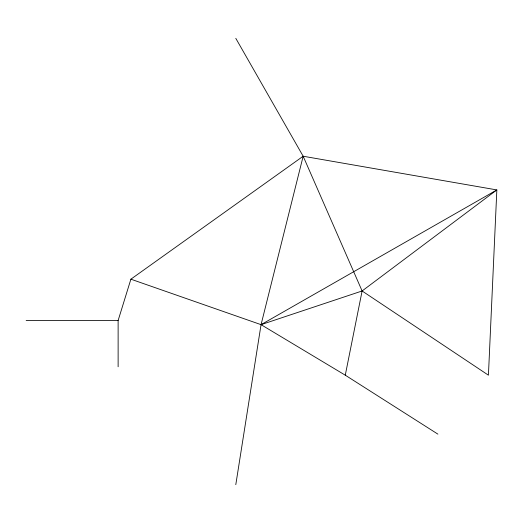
<?xml version="1.0" encoding="UTF-8"?>
<svg xmlns="http://www.w3.org/2000/svg" width="523" height="523" viewBox="0 0 523 523"><rect width="100%" height="100%" fill="white"/><g stroke="black" fill="none" stroke-linecap="round" stroke-linejoin="round"><path stroke-width="0.78" d="M235.795 484.664L261.055 324.659L303.163 156.233L235.795 38.336M437.901 434.136L345.272 375.187L362.112 290.971L303.163 156.233L130.887 279.19L118.126 320.501L118.126 366.767M362.112 290.971L496.85 189.921L488.43 375.187L362.112 290.971L261.055 324.659L130.887 279.19M26.15 320.501L118.126 320.501M303.163 156.233L496.85 189.921L261.055 324.659L345.272 375.187"/></g></svg>
